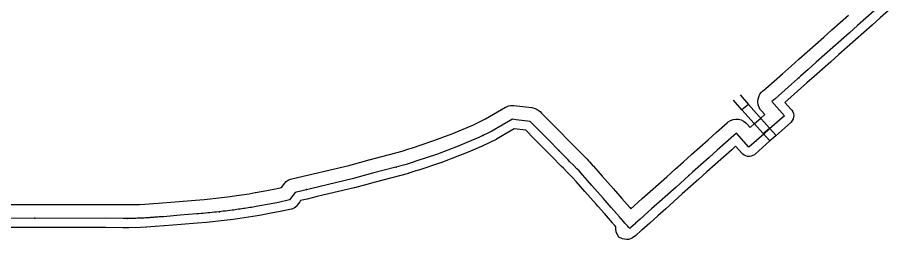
# Model space of a CAD drawing. Header units: inches. Extents: x 87989 to 118156, y 435697 to 451526.
# Drawn here: x 97306 to 98249, y 437063 to 437303 of the extents above; entities that cross this region are included whole.
import ezdxf

# ---------------------------------------------------------------- set-up
doc = ezdxf.new("R2010")
doc.units = ezdxf.units.IN
doc.header["$MEASUREMENT"] = 0
for name, color, linetype, true_color in [('As_waterkering_AWK', 7, 'Continuous', 0xbe8997), ('Kernzone_AWK', 7, 'Continuous', 0x778924), ('Kunstwerken_AWK', 7, 'Continuous', 0x7389c6), ('Referentiepunten_AWK', 7, 'Continuous', 0x6f8969)]:
    doc.layers.add(name, color=color, linetype=linetype, true_color=true_color)

msp = doc.modelspace()

# ---------------------------------------------------------------- linework, layer by layer
at = {"layer": 'As_waterkering_AWK'}
for points in [[(98233.285, 437309.735), (98224.341, 437301.821), (98215.398, 437293.907), (98206.453, 437285.991), (98197.509, 437278.078), (98188.564, 437270.165), (98179.62, 437262.249), (98170.676, 437254.335), (98161.732, 437246.42), (98153.647, 437239.267), (98143.844, 437230.592), (98125.956, 437214.763), (98122.519, 437211.722), (98136.113, 437196.358), (98120.037, 437182.09), (98113.871, 437176.617), (98097.794, 437162.349), (98084.14, 437177.627), (98081.315, 437175.102), (98072.411, 437167.143), (98063.506, 437159.184), (98054.603, 437151.226), (98045.697, 437143.266), (98036.793, 437135.308), (98027.888, 437127.35), (98018.839, 437119.262), (98009.919, 437111.289), (98001.001, 437103.318), (97992.339, 437095.577), (97984.758, 437088.801), (97983.664, 437087.823), (97979.912, 437084.469), (97975.009, 437080.088), (97974.979, 437080.061), (97974.917, 437080.005), (97969.827, 437075.494), (97968.704, 437074.499)], [(97968.704, 437074.499), (97967.713, 437075.626), (97966.286, 437077.247), (97963.519, 437080.395), (97960.514, 437083.812), (97958.798, 437085.763), (97957.497, 437087.243), (97954.506, 437090.643), (97948.792, 437097.141), (97941.985, 437104.88), (97941.748, 437105.15), (97939.835, 437107.325), (97927.71, 437121.111), (97922.939, 437126.537), (97918.171, 437131.958), (97918.163, 437131.968), (97918.155, 437131.976), (97913.971, 437136.634), (97911.527, 437139.108), (97907.915, 437142.767), (97904.055, 437146.677), (97901.788, 437148.972), (97891.837, 437159.051), (97890.957, 437159.941), (97881.902, 437169.111), (97872.198, 437178.938), (97862.495, 437188.766), (97860.974, 437190.312), (97845.882, 437192.073), (97841.707, 437192.56), (97819.616, 437179.764), (97805.305, 437172.681), (97792.545, 437167.357), (97782.934, 437163.366), (97760.801, 437154.96), (97737.303, 437147.137), (97734.335, 437146.194), (97726.713, 437143.767), (97690.551, 437134.222), (97668.378, 437128.119), (97606.521, 437113.524), (97600.718, 437105.291), (97588.548, 437102.69), (97578.867, 437100.837), (97566.284, 437098.523), (97564.548, 437098.221), (97562.811, 437097.927), (97561.072, 437097.632), (97559.333, 437097.347), (97557.594, 437097.061), (97555.854, 437096.784), (97554.113, 437096.506), (97552.372, 437096.236), (97550.63, 437095.966), (97548.887, 437095.705), (97547.144, 437095.443), (97545.4, 437095.189), (97543.656, 437094.936), (97541.911, 437094.69), (97540.165, 437094.445), (97538.419, 437094.207), (97536.031, 437093.911), (97533.641, 437093.626), (97531.251, 437093.342), (97528.86, 437093.069), (97526.469, 437092.796), (97524.076, 437092.535), (97521.684, 437092.274), (97519.29, 437092.025), (97516.896, 437091.775), (97514.501, 437091.538), (97512.106, 437091.3), (97509.71, 437091.075), (97507.314, 437090.849), (97504.917, 437090.635), (97502.519, 437090.421), (97500.121, 437090.219), (97482.374, 437088.785), (97464.296, 437087.255), (97463.087, 437087.172), (97461.878, 437087.087), (97460.669, 437087.004), (97459.46, 437086.918), (97458.251, 437086.834), (97457.042, 437086.748), (97455.834, 437086.662), (97454.625, 437086.576), (97453.416, 437086.489), (97452.207, 437086.402), (97450.997, 437086.315), (97449.79, 437086.227), (97448.58, 437086.139), (97447.373, 437086.05), (97446.163, 437085.962), (97444.956, 437085.872), (97443.424, 437085.782), (97441.893, 437085.706), (97440.361, 437085.63), (97438.829, 437085.568), (97437.297, 437085.507), (97435.763, 437085.459), (97434.23, 437085.412), (97432.697, 437085.379), (97431.164, 437085.345), (97429.63, 437085.326), (97428.096, 437085.307), (97426.563, 437085.302), (97425.029, 437085.298), (97423.496, 437085.307), (97421.962, 437085.316), (97420.429, 437085.34), (97401.367, 437085.53), (97270.352, 437085.41)]]:
    msp.add_lwpolyline(points, dxfattribs=at)
at = {"layer": 'Kernzone_AWK'}
for points in [[(98248.856, 437310.161), (98239.912, 437302.246), (98230.968, 437294.332), (98222.024, 437286.418), (98213.08, 437278.503), (98204.135, 437270.588), (98195.191, 437262.675), (98186.247, 437254.76), (98177.303, 437246.846), (98168.359, 437238.931), (98160.274, 437231.777), (98150.471, 437223.103), (98136.635, 437210.86), (98143.603, 437202.985), (98144.255, 437202.248), (98145.247, 437200.548), (98145.888, 437198.688), (98146.155, 437196.738), (98146.037, 437194.774), (98145.537, 437192.87), (98144.677, 437191.1), (98143.488, 437189.532), (98142.752, 437188.879), (98126.675, 437174.611), (98120.509, 437169.138), (98104.432, 437154.87), (98103.697, 437154.218), (98102.001, 437153.224), (98100.144, 437152.58), (98098.197, 437152.309), (98096.235, 437152.422), (98094.333, 437152.916), (98092.563, 437153.77), (98090.993, 437154.952), (98090.338, 437155.685), (98083.348, 437163.506), (98079.075, 437159.687), (98070.17, 437151.728), (98061.266, 437143.77), (98052.361, 437135.811), (98043.456, 437127.852), (98034.552, 437119.894), (98025.503, 437111.806), (98016.583, 437103.833), (98007.665, 437095.862), (97999.003, 437088.121), (97990.328, 437080.367), (97981.673, 437072.631), (97981.657, 437072.617), (97981.642, 437072.603), (97975.337, 437067.015), (97971.922, 437064.407), (97969.444, 437063.251), (97967.544, 437062.673), (97965.48, 437062.508), (97963.167, 437062.838), (97961.102, 437063.416), (97959.562, 437063.997), (97958.481, 437064.451), (97957.678, 437064.852), (97957.086, 437065.2), (97956.498, 437065.656), (97955.007, 437068.207), (97954.043, 437071), (97953.642, 437073.927), (97953.742, 437075.587), (97953.787, 437076.332), (97953.005, 437077.208), (97950.564, 437079.983), (97949.987, 437080.639), (97941.283, 437090.537), (97934.473, 437098.279), (97934.47, 437098.283), (97934.236, 437098.549), (97932.326, 437100.721), (97920.2, 437114.508), (97915.43, 437119.933), (97910.697, 437125.315), (97906.689, 437129.776), (97904.412, 437132.082), (97900.799, 437135.742), (97896.94, 437139.651), (97894.672, 437141.946), (97884.721, 437152.024), (97874.786, 437162.085), (97865.083, 437171.912), (97856.32, 437180.787), (97843.846, 437182.243), (97824.628, 437171.111), (97824.345, 437170.947), (97824.052, 437170.802), (97809.741, 437163.719), (97809.453, 437163.576), (97809.156, 437163.452), (97796.396, 437158.128), (97796.388, 437158.125), (97796.38, 437158.122), (97786.769, 437154.131), (97786.628, 437154.072), (97786.485, 437154.018), (97764.352, 437145.612), (97764.157, 437145.538), (97763.96, 437145.472), (97740.462, 437137.649), (97740.398, 437137.628), (97740.334, 437137.607), (97737.367, 437136.664), (97729.746, 437134.238), (97729.507, 437134.162), (97729.265, 437134.098), (97693.154, 437124.567), (97684.272, 437122.122), (97671.032, 437118.478), (97670.854, 437118.429), (97670.674, 437118.386), (97636.817, 437110.398), (97630.512, 437108.91), (97619.537, 437106.32), (97612.509, 437104.662), (97611.641, 437103.431), (97608.892, 437099.53), (97608.353, 437098.765), (97607.01, 437097.462), (97605.448, 437096.431), (97603.723, 437095.707), (97602.808, 437095.512), (97590.638, 437092.911), (97590.534, 437092.889), (97590.429, 437092.868), (97580.748, 437091.014), (97580.711, 437091.007), (97580.675, 437091.001), (97568.092, 437088.688), (97568.045, 437088.679), (97567.997, 437088.671), (97560.961, 437087.447), (97546.844, 437085.26), (97539.766, 437084.298), (97539.708, 437084.29), (97539.65, 437084.283), (97529.999, 437083.086), (97510.653, 437081.071), (97500.961, 437080.254), (97500.944, 437080.253), (97500.926, 437080.251), (97483.198, 437078.819), (97465.139, 437077.291), (97465.062, 437077.284), (97464.984, 437077.279), (97455.337, 437076.613), (97445.693, 437075.899), (97445.618, 437075.894), (97445.542, 437075.889), (97439.233, 437075.518), (97426.595, 437075.244), (97420.329, 437075.34), (97420.275, 437075.341), (97401.322, 437075.53), (97270.361, 437075.41)], [(97270.375, 437100.41), (97401.353, 437100.53), (97401.435, 437100.53), (97401.517, 437100.529), (97420.579, 437100.339), (97420.619, 437100.339), (97420.66, 437100.338), (97426.516, 437100.248), (97438.227, 437100.502), (97443.955, 437100.839), (97453.554, 437101.55), (97463.091, 437102.207), (97481.109, 437103.732), (97481.137, 437103.734), (97481.166, 437103.736), (97498.861, 437105.166), (97498.913, 437105.17), (97508.308, 437105.962), (97527.165, 437107.926), (97536.517, 437109.086), (97543.246, 437110.001), (97556.906, 437112.117), (97563.572, 437113.276), (97563.603, 437113.282), (97576.1, 437115.579), (97585.569, 437117.392), (97591.841, 437118.732), (97594.261, 437122.166), (97595.046, 437123.28), (97596.993, 437125.189), (97599.252, 437126.715), (97601.749, 437127.81), (97603.076, 437128.123), (97664.664, 437142.655), (97684.272, 437148.052), (97686.57, 437148.684), (97686.646, 437148.705), (97686.723, 437148.725), (97722.522, 437158.174), (97729.789, 437160.487), (97732.66, 437161.401), (97755.767, 437169.093), (97777.394, 437177.307), (97786.781, 437181.205), (97799.084, 437186.339), (97812.522, 437192.99), (97834.189, 437205.54), (97835.231, 437206.144), (97837.482, 437207.003), (97839.841, 437207.492), (97842.248, 437207.599), (97843.445, 437207.459), (97862.712, 437205.211), (97863.977, 437205.064), (97866.42, 437204.347), (97868.708, 437203.228), (97870.774, 437201.74), (97871.667, 437200.832), (97873.178, 437199.295), (97882.873, 437189.477), (97892.575, 437179.65), (97902.511, 437169.589), (97912.461, 437159.512), (97914.73, 437157.215), (97918.589, 437153.306), (97922.201, 437149.647), (97924.644, 437147.174), (97924.893, 437146.921), (97925.13, 437146.657), (97929.33, 437141.981), (97929.383, 437141.923), (97929.434, 437141.865), (97934.204, 437136.442), (97938.974, 437131.017), (97951.098, 437117.231), (97953.011, 437115.056), (97953.016, 437115.051), (97953.021, 437115.045), (97953.253, 437114.781), (97960.056, 437107.046), (97968.76, 437097.149), (97968.858, 437097.038), (97970.006, 437095.733), (97973.668, 437099.007), (97982.344, 437106.762), (97991.005, 437114.502), (97999.923, 437122.473), (98008.843, 437130.446), (98017.893, 437138.535), (98026.797, 437146.492), (98035.701, 437154.451), (98044.606, 437162.41), (98053.51, 437170.368), (98062.415, 437178.327), (98071.319, 437186.286), (98074.144, 437188.811), (98075.246, 437189.795), (98077.791, 437191.297), (98080.579, 437192.273), (98083.505, 437192.686), (98084.98, 437192.603), (98086.455, 437192.52), (98089.316, 437191.782), (98091.979, 437190.501), (98094.34, 437188.724), (98095.324, 437187.623), (98099.017, 437183.49), (98103.914, 437187.836), (98110.08, 437193.309), (98114.955, 437197.635), (98111.285, 437201.782), (98110.306, 437202.888), (98108.818, 437205.441), (98107.855, 437208.234), (98107.457, 437211.162), (98107.547, 437212.637), (98107.637, 437214.112), (98108.389, 437216.969), (98109.684, 437219.625), (98111.473, 437221.977), (98112.579, 437222.956), (98116.016, 437225.997), (98133.904, 437241.826), (98143.707, 437250.5), (98151.792, 437257.653), (98160.736, 437265.569), (98169.68, 437273.482), (98178.625, 437281.398), (98187.569, 437289.312), (98196.513, 437297.225), (98205.457, 437305.141)]]:
    msp.add_lwpolyline(points, dxfattribs=at)
at = {"layer": 'Kunstwerken_AWK'}
for points in [[(98090.2375, 437202.7089, 0), (98080.9771, 437213.16, 0)], [(98088.2911, 437218.9423, 0), (98097.249, 437208.5298, 0)], [(98097.249, 437208.5298, 0), (98090.2375, 437202.7089, 0)], [(98090.2375, 437202.7089, 0), (98113.124, 437177.0443, 0)], [(98097.249, 437208.5298, 0), (98119.8709, 437182.9974, 0)], [(98113.124, 437177.0443, 0), (98119.8709, 437182.9974, 0)], [(98120.509, 437169.138, 0), (98113.124, 437177.0443, 0)], [(98119.8709, 437182.9974, 0), (98127.088, 437174.9775, 0)]]:
    msp.add_polyline3d(points, dxfattribs=at)
at = {"layer": 'Referentiepunten_AWK'}
for p in [(98151.637, 437237.488), (97809.826, 437174.919), (98105.744, 437169.405), (97891.992, 437158.894), (97715.915, 437140.917), (98032.784, 437131.725), (97618.965, 437116.46), (97524.666, 437092.599), (97324.966, 437085.46), (97424.965, 437085.298), (97959.401, 437085.077)]:
    msp.add_point(p, dxfattribs=at)

doc.saveas('drawing.dxf')
